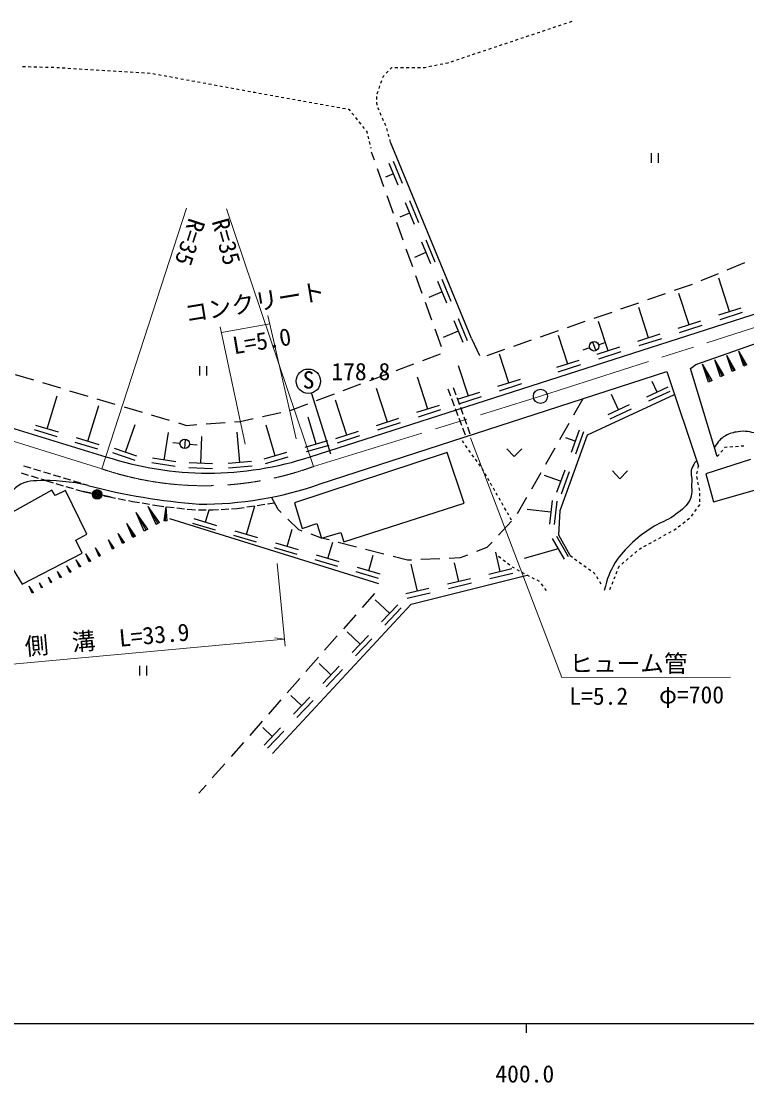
# Model space of a CAD drawing. Units: millimetres, scale not verified. Extents: x 40000 to 680000, y 20000 to 380000.
# Drawn here: x 414571 to 491330, y 198715 to 311035 of the extents above; entities that cross this region are included whole.
import ezdxf
from ezdxf.enums import TextEntityAlignment as Align

# ---------------------------------------------------------------- set-up
doc = ezdxf.new("R2010")
doc.units = ezdxf.units.MM
doc.header["$LTSCALE"] = 1000
doc.header["$PDMODE"] = 32
doc.header["$PDSIZE"] = 500
doc.linetypes.add('CHAIN', pattern=[18.5, 12, -1.5, 3.5, -1.5])
for name, color, linetype, lineweight in [('M-BGD', 7, 'Continuous', 25), ('M-BGD-HTXT', 7, 'Continuous', 13), ('M-BMK', 2, 'CHAIN', 13), ('M-BMK-SRVR', 3, 'Continuous', 25), ('M-STR-HTXT', 7, 'Continuous', 13), ('M-STR-STRC', 7, 'Continuous', 25), ('M-TTL-BAND', 7, 'Continuous', 25)]:
    doc.layers.add(name, color=color, linetype=linetype, lineweight=lineweight)
doc.styles.add('ＭＳ ゴシック', font='')
doc.styles.get('ＭＳ ゴシック').set_extended_font_data('MS Gothic')

msp = doc.modelspace()

# ---------------------------------------------------------------- linework, layer by layer
at = {"layer": 'M-BGD'}
for p, q in [((469715, 309988), (470000, 310083)), ((470284, 310179), (470569, 310274)), ((470853, 310369), (471138, 310464)), ((471422, 310559), (471707, 310655)), ((471991, 310750), (472276, 310845)), ((472560, 310940), (472845, 311035)), ((466301, 308846), (466586, 308941)), ((466870, 309036), (467155, 309132)), ((467439, 309227), (467724, 309322)), ((468008, 309417), (468293, 309512)), ((468577, 309607), (468862, 309703)), ((469146, 309798), (469431, 309893)), ((462887, 307704), (463172, 307799)), ((463456, 307894), (463741, 307989)), ((464025, 308084), (464310, 308180)), ((464594, 308275), (464879, 308370)), ((465163, 308465), (465448, 308560)), ((465732, 308656), (466017, 308751)), ((459465, 306593), (459724, 306645)), ((459724, 306645), (459758, 306657)), ((460042, 306752), (460327, 306847)), ((460611, 306942), (460896, 307037)), ((461180, 307133), (461465, 307228)), ((461749, 307323), (462034, 307418)), ((462318, 307513), (462603, 307609)), ((414722, 306249), (415022, 306241)), ((415322, 306233), (415621, 306224)), ((415921, 306216), (416221, 306208)), ((416521, 306199), (416821, 306191)), ((417121, 306183), (417421, 306174)), ((417721, 306166), (418020, 306158)), ((418320, 306144), (418620, 306125)), ((418919, 306106), (419218, 306088)), ((419518, 306069), (419817, 306050)), ((420117, 306031), (420416, 306013)), ((420715, 305994), (421015, 305975)), ((421314, 305957), (421614, 305938)), ((421913, 305919), (422213, 305900)), ((422512, 305882), (422811, 305863)), ((423111, 305844), (423410, 305827)), ((423710, 305809), (424009, 305792)), ((424309, 305774), (424608, 305756)), ((424908, 305739), (425207, 305721)), ((425507, 305703), (425806, 305686)), ((426106, 305668), (426405, 305651)), ((426705, 305633), (427004, 305615)), ((427304, 305598), (427603, 305580)), ((427902, 305563), (428202, 305545)), ((453180, 305527), (453385, 305746)), ((453590, 305965), (453768, 306154)), ((453768, 306154), (453808, 306154)), ((454108, 306154), (454408, 306154)), ((454708, 306154), (455008, 306154)), ((455308, 306154), (455608, 306154)), ((455908, 306154), (456208, 306154)), ((456508, 306154), (456808, 306154)), ((457108, 306154), (457268, 306154)), ((457268, 306154), (457406, 306182)), ((457700, 306240), (457994, 306299)), ((458288, 306358), (458582, 306417)), ((458876, 306476), (459171, 306535)), ((428498, 305501), (428793, 305446)), ((429088, 305392), (429383, 305338)), ((429678, 305283), (429973, 305229)), ((430268, 305174), (430563, 305120)), ((430858, 305066), (431153, 305011)), ((431449, 304957), (431744, 304902)), ((432039, 304848), (432334, 304794)), ((432629, 304739), (432924, 304685)), ((433219, 304631), (433514, 304576)), ((433809, 304522), (434104, 304467)), ((434399, 304413), (434694, 304359)), ((452621, 304495), (452716, 304780)), ((452811, 305065), (452847, 305172)), ((452847, 305172), (452975, 305308)), ((434989, 304304), (435284, 304250)), ((435579, 304195), (435874, 304141)), ((436169, 304087), (436464, 304032)), ((436759, 303978), (437054, 303923)), ((437349, 303869), (437644, 303815)), ((437939, 303760), (438234, 303706)), ((438529, 303652), (438824, 303597)), ((439119, 303543), (439277, 303514)), ((439277, 303514), (439414, 303489)), ((439710, 303436), (440005, 303383)), ((440300, 303330), (440595, 303277)), ((452242, 303357), (452337, 303642)), ((452432, 303926), (452526, 304211)), ((440891, 303224), (441186, 303171)), ((441481, 303118), (441777, 303065)), ((442072, 303011), (442367, 302958)), ((442662, 302905), (442958, 302852)), ((443253, 302799), (443548, 302746)), ((443843, 302693), (444139, 302640)), ((444434, 302587), (444729, 302534)), ((445025, 302481), (445320, 302428)), ((445615, 302375), (445910, 302322)), ((446206, 302269), (446501, 302216)), ((446796, 302163), (447091, 302109)), ((452192, 302769), (452175, 303069)), ((452225, 302170), (452209, 302469)), ((447387, 302057), (447682, 302005)), ((447978, 301953), (448273, 301901)), ((448569, 301849), (448864, 301797)), ((449159, 301744), (449224, 301733)), ((449224, 301733), (449370, 301549)), ((449557, 301315), (449743, 301080)), ((452422, 301610), (452301, 301885)), ((452664, 301061), (452543, 301336)), ((449930, 300845), (450117, 300610)), ((450303, 300375), (450490, 300140)), ((450677, 299905), (450863, 299671)), ((452907, 300512), (452786, 300787)), ((453149, 299963), (453028, 300238)), ((451050, 299436), (451127, 299338)), ((451127, 299338), (451170, 299168)), ((451243, 298877), (451315, 298586)), ((453315, 299387), (453233, 299675)), ((453480, 298810), (453398, 299098)), ((451388, 298295), (451461, 298004)), ((451534, 297713), (451557, 297619)), ((453645, 298233), (453562, 298522)), ((462201, 277481), (453645, 298233)), ((451934, 296342), (451638, 297166)), ((481223, 297064), (481223, 296064)), ((481973, 297064), (481973, 296064)), ((453473, 296027), (454425, 293716)), ((453935, 296218), (454888, 293907)), ((452948, 293518), (452272, 295401)), ((453949, 294872), (453116, 294528)), ((453962, 290695), (453286, 292577)), ((455650, 292058), (456603, 289746)), ((455188, 291867), (456141, 289556)), ((455664, 290711), (454638, 290288)), ((454975, 287871), (454300, 289754)), ((456903, 287707), (457856, 285396)), ((457365, 287897), (458318, 285586)), ((455989, 285048), (455313, 286930)), ((457379, 286551), (456161, 286049)), ((489273, 284743), (491118, 285514)), ((486505, 283587), (488350, 284358)), ((457003, 282224), (456327, 284107)), ((458618, 283547), (459571, 281235)), ((459080, 283737), (460033, 281426)), ((483686, 282564), (485575, 283220)), ((489512, 280306), (488361, 283862)), ((445139, 264946), (500502, 282750)), ((459095, 282391), (457683, 281809)), ((480852, 281580), (482741, 282236)), ((485230, 278921), (484158, 282237)), ((458017, 279401), (457341, 281283)), ((478018, 280595), (479907, 281252)), ((373715, 280230), (423515, 264961)), ((475184, 279611), (477073, 280267)), ((480949, 277536), (479909, 280751)), ((490701, 280690), (488323, 279921)), ((490855, 280215), (488477, 279445)), ((460333, 279386), (461286, 277075)), ((460796, 279577), (461748, 277266)), ((472350, 278627), (474239, 279283)), ((476667, 276151), (475660, 279266)), ((486420, 279305), (484041, 278536)), ((486574, 278830), (484195, 278060)), ((459031, 276577), (458355, 278460)), ((460810, 278231), (459205, 277569)), ((462201, 277481), (463039, 275665)), ((469516, 277643), (471405, 278299)), ((472386, 274766), (471411, 277780)), ((482138, 277920), (479760, 277151)), ((482292, 277445), (479913, 276675)), ((485935, 274720), (494231, 277640)), ((463848, 275674), (465737, 276331)), ((466682, 276659), (468571, 277315)), ((474708, 276474), (473984, 276225)), ((475018, 277112), (475345, 276166)), ((477857, 276535), (475478, 275766)), ((475654, 276804), (476427, 277070)), ((457057, 275136), (458929, 275840)), ((466161, 272757), (465184, 275792)), ((478011, 276060), (475632, 275290)), ((488725, 273500), (487955, 275209)), ((488896, 273577), (487955, 275209)), ((488554, 273423), (487955, 275209)), ((489959, 274055), (489234, 275666)), ((490120, 274128), (489234, 275666)), ((489798, 273983), (489234, 275666)), ((491173, 274602), (490492, 276115)), ((491324, 274670), (490492, 276115)), ((491022, 274534), (490492, 276115)), ((433421, 274544), (433421, 273544)), ((434171, 274544), (434171, 273544)), ((454249, 274079), (456121, 274784)), ((461877, 271379), (460847, 274582)), ((473575, 275150), (471196, 274381)), ((473729, 274675), (471350, 273905)), ((485389, 274284), (485935, 274720)), ((488200, 264978), (485389, 274284)), ((487471, 272935), (486656, 274745)), ((487652, 273017), (486656, 274745)), ((487290, 272854), (486656, 274745)), ((490120, 274128), (489798, 273983)), ((491324, 274670), (491022, 274534)), ((413942, 273653), (415860, 273083)), ((446196, 262079), (482879, 273956)), ((451441, 273023), (453313, 273727)), ((457593, 270001), (456509, 273372)), ((467351, 273139), (464971, 272374)), ((482879, 273956), (486235, 263941)), ((487652, 273017), (487290, 272854)), ((488896, 273577), (488554, 273423)), ((416818, 272798), (418735, 272228)), ((419694, 271944), (421611, 271374)), ((448633, 271967), (450505, 272671)), ((453309, 268623), (452171, 272162)), ((459705, 272132), (459984, 271382)), ((460278, 272268), (460550, 271516)), ((467504, 272663), (465124, 271898)), ((482975, 272323), (480707, 271272)), ((483185, 271870), (480917, 270818)), ((481841, 271797), (481316, 272928)), ((417312, 267909), (418385, 271409)), ((422570, 271089), (424487, 270519)), ((445825, 270911), (447697, 271615)), ((449025, 267246), (447833, 270952)), ((460089, 271101), (460368, 270351)), ((460653, 271234), (460925, 270482)), ((463067, 271762), (460687, 270996)), ((463220, 271286), (460840, 270520)), ((473981, 271075), (472992, 269337)), ((474487, 267286), (483685, 271550)), ((477758, 269905), (477003, 271532)), ((421615, 266590), (422771, 270361)), ((425445, 270234), (427362, 269665)), ((440088, 269210), (442042, 269635)), ((443017, 269854), (444889, 270558)), ((458783, 270384), (456403, 269618)), ((458936, 269908), (456556, 269142)), ((460473, 270070), (460753, 269321)), ((461027, 270200), (461299, 269447)), ((478892, 270430), (476624, 269379)), ((479102, 269977), (476834, 268925)), ((428321, 269380), (430238, 268810)), ((431197, 268525), (432071, 268266)), ((434153, 268425), (436147, 268578)), ((437144, 268655), (437738, 268700)), ((437738, 268700), (439110, 268998)), ((445766, 266286), (444938, 269159)), ((454499, 269006), (452119, 268241)), ((454652, 268530), (452272, 267765)), ((460857, 269039), (461137, 268290)), ((461402, 269165), (461674, 268413)), ((472497, 268468), (471507, 266730)), ((418361, 267064), (415971, 267797)), ((418507, 267542), (416117, 268275)), ((425617, 265434), (426626, 268373)), ((429697, 264602), (430139, 267517)), ((432071, 268266), (433156, 268349)), ((437702, 264347), (437433, 267555)), ((441443, 265039), (440499, 268312)), ((450215, 267628), (447835, 266863)), ((461241, 268009), (461521, 267259)), ((461776, 268131), (462048, 267379)), ((473596, 267764), (472746, 265413)), ((474066, 267594), (473216, 265243)), ((422663, 265745), (420273, 266478)), ((422810, 266223), (420419, 266956)), ((431366, 266365), (430602, 266424)), ((431904, 266826), (431828, 265829)), ((432365, 266291), (433180, 266228)), ((433571, 264242), (433691, 267099)), ((446968, 266632), (444565, 265940)), ((450368, 267152), (447988, 266387)), ((461065, 266882), (461058, 266891)), ((461413, 266392), (461239, 266637)), ((471586, 259267), (474487, 267286)), ((473171, 266588), (472194, 266941)), ((426636, 264555), (424272, 265367)), ((426799, 265028), (424435, 265840)), ((442644, 265386), (440241, 264693)), ((459643, 265408), (443488, 260087)), ((447106, 266152), (444704, 265459)), ((461444, 260059), (459643, 265408)), ((461760, 265903), (461586, 266148)), ((462107, 265414), (461934, 265658)), ((462455, 264925), (462281, 265169)), ((465944, 265808), (466717, 264979)), ((467533, 265800), (466717, 264979)), ((471012, 265861), (470023, 264123)), ((488200, 264978), (488395, 265206)), ((488590, 265434), (488785, 265662)), ((488980, 265890), (489049, 265971)), ((489049, 265971), (489242, 265985)), ((489541, 266008), (489840, 266030)), ((490139, 266052), (490438, 266075)), ((490738, 266097), (491037, 266119)), ((415605, 263732), (414839, 263963)), ((430858, 263920), (428387, 264295)), ((430933, 264414), (428462, 264789)), ((434820, 264190), (432322, 264295)), ((438948, 264451), (436457, 264242)), ((438990, 263953), (436499, 263744)), ((442782, 264905), (440380, 264213)), ((462802, 264435), (462628, 264680)), ((463149, 263946), (462976, 264191)), ((491736, 264653), (486988, 263139)), ((415356, 262972), (414590, 263203)), ((416409, 262655), (415643, 262885)), ((416658, 263415), (415892, 263646)), ((417712, 263098), (416946, 263328)), ((418765, 262780), (417999, 263011)), ((434799, 263690), (432301, 263795)), ((463370, 263635), (463323, 263701)), ((463479, 263446), (463370, 263635)), ((463778, 262925), (463628, 263185)), ((469528, 263254), (468538, 261516)), ((471640, 262357), (469935, 262973)), ((472066, 263532), (471215, 261181)), ((472536, 263362), (471685, 261011)), ((477135, 263459), (477907, 262630)), ((478723, 263452), (477907, 262630)), ((486106, 262563), (486045, 262857)), ((486057, 263150), (486123, 263443)), ((486189, 263736), (486235, 263941)), ((486988, 263139), (487806, 260191)), ((417160, 262428), (416696, 262568)), ((417160, 262428), (417947, 262200)), ((418235, 262116), (419003, 261892)), ((419818, 262463), (419052, 262694)), ((419291, 261809), (420060, 261585)), ((420871, 262146), (420105, 262377)), ((421635, 261916), (421159, 262059)), ((464077, 262405), (463927, 262665)), ((464375, 261885), (464226, 262145)), ((486226, 261975), (486166, 262269)), ((417794, 261424), (411626, 257958)), ((418149, 260851), (417794, 261424)), ((419268, 261397), (418149, 260851)), ((421505, 256757), (419268, 261397)), ((420348, 261502), (421135, 261273)), ((422115, 261073), (421135, 261273)), ((421135, 261273), (421922, 261112)), ((422216, 261052), (422999, 260892)), ((424080, 260671), (423100, 260871)), ((423293, 260832), (424080, 260671)), ((424080, 260671), (424530, 260584)), ((441740, 259380), (441038, 260661)), ((464674, 261364), (464525, 261625)), ((464897, 260977), (464824, 261104)), ((464972, 260844), (464897, 260977)), ((465268, 260322), (465120, 260583)), ((468044, 260647), (467054, 258909)), ((486347, 261388), (486286, 261682)), ((486347, 260788), (486347, 261088)), ((487806, 260191), (492637, 261542)), ((424825, 260528), (425610, 260376)), ((425905, 260319), (426355, 260232)), ((426355, 260232), (427073, 260110)), ((427369, 260060), (428157, 259926)), ((429019, 257879), (427995, 259704)), ((429202, 257981), (427995, 259704)), ((428836, 257776), (427995, 259704)), ((428453, 259875), (429171, 259753)), ((429171, 259753), (429647, 259699)), ((429698, 258176), (429891, 259668)), ((429847, 258171), (429891, 259668)), ((429997, 258167), (429891, 259668)), ((429945, 259665), (430740, 259573)), ((431038, 259539), (431832, 259448)), ((436827, 259450), (437426, 259486)), ((437426, 259486), (438154, 259597)), ((438388, 256734), (439290, 259771)), ((438451, 259642), (439241, 259763)), ((439538, 259808), (440329, 259929)), ((440625, 259975), (441353, 260086)), ((443488, 260087), (444306, 257358)), ((448700, 255939), (461444, 260059)), ((465564, 259800), (465416, 260061)), ((465860, 259278), (465712, 259539)), ((470753, 260319), (470473, 257835)), ((471250, 260263), (470970, 257779)), ((486181, 259641), (486347, 259872)), ((486347, 260188), (486347, 260488)), ((486347, 259872), (486347, 259888)), ((427782, 257184), (426726, 259067)), ((427970, 257290), (426726, 259067)), ((427594, 257079), (426726, 259067)), ((430265, 258406), (452382, 251536)), ((432131, 259414), (432606, 259359)), ((432606, 259359), (433019, 259354)), ((435273, 257659), (432876, 258371)), ((433319, 259350), (434119, 259340)), ((434074, 258015), (434466, 259336)), ((434419, 259336), (434831, 259331)), ((434831, 259331), (435430, 259367)), ((435729, 259385), (436528, 259432)), ((442065, 259058), (441740, 259380)), ((443923, 257221), (442776, 258355)), ((466156, 258756), (466008, 259017)), ((466452, 258234), (466304, 258495)), ((470613, 259077), (468107, 259359)), ((471443, 256659), (471586, 259267)), ((485034, 258272), (485271, 258457)), ((485481, 258667), (485656, 258910)), ((485831, 259154), (486006, 259397)), ((426533, 256484), (425753, 257875)), ((426672, 256562), (425753, 257875)), ((426394, 256405), (425753, 257875)), ((427970, 257290), (427594, 257079)), ((429202, 257981), (428836, 257776)), ((429997, 258167), (429698, 258176)), ((435130, 257180), (432734, 257892)), ((442702, 255453), (443249, 257296)), ((444287, 257090), (443923, 257221)), ((444306, 257358), (445834, 257876)), ((445834, 257876), (446353, 256348)), ((466441, 258127), (465077, 256664)), ((483603, 257184), (483727, 257252)), ((483727, 257252), (483852, 257349)), ((484088, 257534), (484325, 257718)), ((484561, 257903), (484798, 258088)), ((420359, 256130), (421505, 256757)), ((421014, 254765), (420359, 256130)), ((424315, 255238), (423793, 256169)), ((424408, 255291), (423793, 256169)), ((424222, 255186), (423793, 256169)), ((425383, 255838), (424833, 256819)), ((425481, 255893), (424833, 256819)), ((425285, 255783), (424833, 256819)), ((426672, 256562), (426394, 256405)), ((439444, 255899), (437048, 256611)), ((439586, 256378), (437190, 257090)), ((446353, 256348), (445229, 256752)), ((446353, 256348), (448400, 256948)), ((447133, 256147), (446353, 256348)), ((448400, 256948), (448700, 255939)), ((470757, 256300), (472003, 254132)), ((471190, 256549), (472437, 254382)), ((472634, 254509), (471443, 256659)), ((481499, 256028), (481762, 256172)), ((482025, 256317), (482288, 256461)), ((482551, 256606), (482814, 256750)), ((483077, 256895), (483340, 257039)), ((422886, 254452), (422415, 255309)), ((422972, 254499), (422415, 255309)), ((422800, 254405), (422415, 255309)), ((424408, 255291), (424222, 255186)), ((425481, 255893), (425285, 255783)), ((443758, 254618), (441361, 255330)), ((443900, 255098), (441504, 255809)), ((447016, 254172), (447535, 255920)), ((450037, 255397), (448101, 255897)), ((452942, 254647), (451006, 255147)), ((463842, 255341), (462732, 254914)), ((464395, 255933), (463842, 255341)), ((471380, 255216), (467771, 254197)), ((479932, 255146), (480002, 255205)), ((480002, 255205), (480185, 255306)), ((480448, 255450), (480711, 255594)), ((480974, 255739), (481237, 255883)), ((414683, 251463), (421014, 254765)), ((420802, 253307), (420396, 254047)), ((420876, 253348), (420396, 254047)), ((420728, 253267), (420396, 254047)), ((421838, 253876), (421400, 254674)), ((421918, 253920), (421400, 254674)), ((421758, 253833), (421400, 254674)), ((421918, 253920), (421758, 253833)), ((422972, 254499), (422800, 254405)), ((448072, 253337), (445675, 254049)), ((448214, 253817), (445818, 254528)), ((451330, 252891), (451820, 254544)), ((455437, 254004), (453911, 254397)), ((455860, 254022), (455437, 254004)), ((458857, 254154), (456859, 254066)), ((461004, 254249), (459856, 254198)), ((461798, 254555), (461004, 254249)), ((465253, 252795), (464770, 254843)), ((465312, 254206), (465073, 254387)), ((465791, 253844), (465552, 254025)), ((472634, 254509), (472876, 254333)), ((473119, 254157), (473362, 253981)), ((478560, 253981), (478789, 254175)), ((479018, 254369), (479246, 254563)), ((479475, 254758), (479704, 254952)), ((413728, 253019), (414683, 251463)), ((418765, 252188), (418421, 252814)), ((418827, 252222), (418421, 252814)), ((418702, 252154), (418421, 252814)), ((419778, 252745), (419403, 253427)), ((419846, 252782), (419403, 253427)), ((419709, 252707), (419403, 253427)), ((419846, 252782), (419709, 252707)), ((420876, 253348), (420728, 253267)), ((452386, 252056), (449989, 252768)), ((452528, 252536), (450131, 253247)), ((456493, 250730), (455819, 253589)), ((460873, 251763), (460409, 253731)), ((466470, 253082), (464037, 252508)), ((466269, 253482), (466030, 253663)), ((466534, 253281), (466508, 253301)), ((466768, 253151), (466534, 253281)), ((467293, 252860), (467030, 253005)), ((473605, 253804), (473848, 253628)), ((474090, 253452), (474333, 253276)), ((474576, 253099), (474819, 252923)), ((475062, 252747), (475172, 252667)), ((477519, 252578), (477630, 252857)), ((477741, 253135), (477832, 253363)), ((477832, 253363), (477874, 253398)), ((478103, 253593), (478332, 253787)), ((416773, 251094), (416490, 251608)), ((416824, 251122), (416490, 251608)), ((416721, 251066), (416490, 251608)), ((417763, 251638), (417450, 252207)), ((417820, 251669), (417450, 252207)), ((417706, 251607), (417450, 252207)), ((417820, 251669), (417706, 251607)), ((418827, 252222), (418702, 252154)), ((455821, 249344), (468086, 252436)), ((462090, 252049), (459657, 251476)), ((466585, 252595), (464151, 252022)), ((467821, 252575), (467555, 252714)), ((468352, 252296), (468086, 252436)), ((468883, 252018), (468618, 252157)), ((469415, 251739), (469149, 251878)), ((475172, 252667), (475259, 252529)), ((475420, 252275), (475580, 252022)), ((475741, 251768), (475901, 251515)), ((477073, 251464), (477184, 251743)), ((477296, 252021), (477407, 252300)), ((415793, 250556), (415414, 251247)), ((415863, 250594), (415414, 251247)), ((415724, 250518), (415414, 251247)), ((415863, 250594), (415724, 250518)), ((416824, 251122), (416721, 251066)), ((451953, 250495), (450633, 248993)), ((457710, 251017), (455277, 250443)), ((457825, 250530), (455392, 249956)), ((462205, 251563), (459771, 250989)), ((469780, 251267), (469602, 251508)), ((470137, 250784), (469958, 251025)), ((476850, 250907), (476961, 251185)), ((453536, 248394), (452031, 249827)), ((441167, 233554), (455821, 249344)), ((449972, 248242), (448652, 246740)), ((454398, 249300), (452674, 247489)), ((454760, 248955), (453036, 247144)), ((447991, 245989), (446671, 244487)), ((450433, 245135), (449057, 246445)), ((451295, 246041), (449571, 244230)), ((451657, 245696), (449933, 243885)), ((446011, 243736), (444690, 242235)), ((427066, 242814), (427066, 241814)), ((427816, 242814), (427816, 241814)), ((447330, 241876), (446084, 243063)), ((448192, 242782), (446468, 240971)), ((448554, 242437), (446830, 240626)), ((444030, 241484), (442709, 239982)), ((444227, 238617), (443110, 239681)), ((445089, 239523), (443365, 237712)), ((442049, 239231), (440728, 237729)), ((445451, 239178), (443727, 237367)), ((440068, 236978), (438747, 235476)), ((441124, 235358), (440136, 236299)), ((441986, 236263), (440262, 234453)), ((442348, 235919), (440624, 234108)), ((438087, 234725), (436766, 233223)), ((436106, 232472), (434785, 230970)), ((434125, 230219), (433354, 229341))]:
    msp.add_line(p, q, dxfattribs=at)
for centre, radius in [((475182, 276639), 500), ((431866, 266328), 500), ((422605, 260973), 500), ((422605, 260973), 500), ((422605, 260973), 400), ((422605, 260973), 300), ((422605, 260973), 200), ((422605, 260973), 100), ((422605, 260973), 20)]:
    msp.add_circle(centre, radius, dxfattribs=at)
for centre, radius, start, end in [((434350, 297924), 34698, 251.80256, 288.11496), ((415974, 259401), 3017, 85.10939, 138.4577), ((417156, 242610), 19819, 76.93797, 92.67317), ((438018, 323770), 63987, 255.16458, 265.84603), ((433794, 297104), 37155, 269.36654, 289.49873)]:
    msp.add_arc(centre, radius, start, end, dxfattribs=at)
for points in [[(500005, 265658), (499665, 265951), (499487, 266062), (499103, 266219), (498497, 266467), (498083, 266284), (497429, 266310), (496577, 266345), (496087, 266220), (495246, 266365), (494604, 266476), (494273, 266664), (493663, 266892), (493165, 267079), (492927, 267305), (492408, 267420), (491642, 267590), (491183, 267718), (490407, 267602), (489867, 267521), (489553, 267436), (489078, 267165), (488510, 266840), (488322, 266549), (487900, 265973)], [(486031, 264551), (485757, 264239), (485644, 264069), (485511, 263704), (485321, 263184), (485552, 262838), (485511, 262285), (485453, 261506), (485631, 260987), (485256, 260302), (484817, 259500), (484296, 259232), (483564, 258683), (482842, 258141), (482286, 258079), (481526, 257591), (480582, 256986), (480043, 256639), (479234, 255863), (478448, 255110), (477995, 254673), (477415, 253753), (476755, 252705), (476625, 252155), (476250, 250805)]]:
    msp.add_open_spline(points, degree=3, knots=[0, 0, 0, 0, 1, 1, 1, 2, 2, 2, 3, 3, 3, 4, 4, 4, 5, 5, 5, 6, 6, 6, 7, 7, 7, 8, 8, 8, 8], dxfattribs=at)
msp.add_point((422605, 260973), dxfattribs=at)
at = {"layer": 'M-BGD-HTXT'}
for p, q in [((423095, 263670), (432060, 291261)), ((436276, 291179), (445487, 263916))]:
    msp.add_line(p, q, dxfattribs=at)
at = {"layer": 'M-BMK'}
for p, q in [((469502, 271346), (513210, 285387)), ((423095, 263670), (373403, 279165)), ((445487, 263916), (469502, 271346))]:
    msp.add_line(p, q, dxfattribs=at)
msp.add_arc((433941, 295722), 33837, 251.30528, 289.95161, dxfattribs=at)
at = {"layer": 'M-BMK-SRVR'}
msp.add_circle((469502, 271346), 750, dxfattribs=at)
at = {"layer": 'M-STR-HTXT'}
for p, q in [((440665, 279902), (443653, 266844)), ((438250, 266271), (435630, 278715)), ((435756, 278117), (440866, 279023)), ((462105, 266951), (471781, 241587)), ((441636, 253657), (442498, 244899)), ((403932, 242134), (442424, 245650)), ((442424, 245650), (441405, 245808)), ((471781, 241587), (489626, 241633))]:
    msp.add_line(p, q, dxfattribs=at)
at = {"layer": 'M-STR-STRC'}
msp.add_line((447320, 265232), (445280, 271699), dxfattribs=at)
msp.add_circle((444951, 272946), 1289, dxfattribs=at)
at = {"layer": 'M-TTL-BAND'}
for p, q in [((40000, 205000), (579000, 205000)), ((468000, 205000), (468000, 204000))]:
    msp.add_line(p, q, dxfattribs=at)

# ---------------------------------------------------------------- texts
at = {"layer": 'M-BGD', "style": 'ＭＳ ゴシック'}
msp.add_text('178.8', height=1833, dxfattribs=at).set_placement((447378, 272503), align=Align.BOTTOM_LEFT)
at = {"layer": 'M-BGD-HTXT', "style": 'ＭＳ ゴシック'}
for rotation, p in [(252, (431807, 290482)), (285.704, (434184, 289709))]:
    msp.add_text('R=35', height=1833, rotation=rotation, dxfattribs=at).set_placement(p, align=Align.BOTTOM_LEFT)
at = {"layer": 'M-STR-HTXT', "style": 'ＭＳ ゴシック'}
for s, rotation, p in [('コンクリート', 9.462, (432105, 278615)), ('L=5.0', 9.413, (437188, 275250)), ('側\u3000溝\u3000L=33.9', 5.22, (415085, 243391))]:
    msp.add_text(s, height=1833, rotation=rotation, dxfattribs=at).set_placement(p, align=Align.BOTTOM_LEFT)
for s, p in [('ヒューム管', (472563, 241621)), ('L=5.2', (472550, 238158)), ('φ=700', (482047, 238301))]:
    msp.add_text(s, height=1833, dxfattribs=at).set_placement(p, align=Align.BOTTOM_LEFT)
at = {"layer": 'M-STR-STRC', "style": 'ＭＳ ゴシック'}
msp.add_text('S', height=1833, dxfattribs=at).set_placement((444347, 271620), align=Align.BOTTOM_LEFT)
at = {"layer": 'M-TTL-BAND', "style": 'ＭＳ ゴシック'}
msp.add_text('400.0', height=1833, dxfattribs=at).set_placement((467844, 198195), align=Align.BOTTOM_CENTER)

doc.saveas('drawing.dxf')
